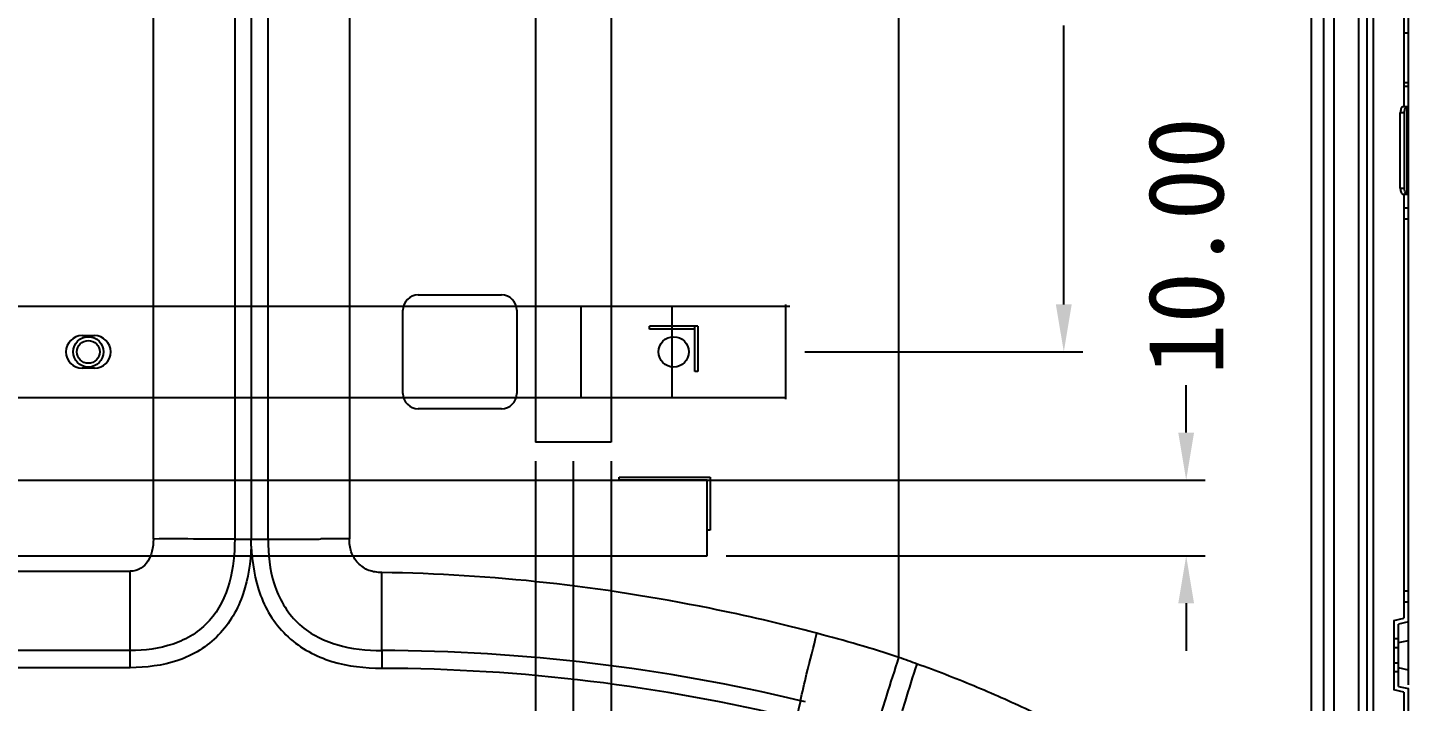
# Model space of a CAD drawing. Header units: millimetres. Extents: x 7835 to 8931, y -815 to 22.
# Drawn here: x 8749.3 to 8931.4, y -573.8 to -485 of the extents above; entities that cross this region are included whole.
import ezdxf

# ---------------------------------------------------------------- set-up
doc = ezdxf.new("R2010")
doc.units = ezdxf.units.MM
doc.header["$LTSCALE"] = 46.255
doc.header["$PDMODE"] = 3
doc.header["$PDSIZE"] = 0.3125
doc.layers.get('0').update_dxf_attribs({"linetype": 'CONTINUOUS'})
doc.layers.get('Defpoints').update_dxf_attribs({"linetype": 'CONTINUOUS'})
doc.styles.get("Standard").update_dxf_attribs({"font": 'simfang.ttf'})
doc.dimstyles.new('001', dxfattribs={"dimscale": 2.5, "dimtxt": 4, "dimasz": 2.5, "dimexe": 1, "dimexo": 1, "dimgap": 0.5, "dimtad": 0, "dimzin": 0, "dimdsep": 46, "dimtxsty": 'Standard', "dimcen": 0, "dimclrd": 2, "dimclre": 2, "dimclrt": 5, "dimadec": 0, "dimazin": 0, "dimtp": 0.01, "dimtm": 0.01, "dimtfac": 1, "dimtofl": 0, "dimtmove": 0, "dimatfit": 3, "dimldrblk": 'CLOSED', "dimfxl": 1, "dimtolj": 1, "dimtzin": 0, "dimarcsym": 0})

# ---------------------------------------------------------------- blocks, each defined once
blk = doc.blocks.new('00')
at = {"color": 1}
for p, q in [((7940.31, -125.82), (7940.31, -539.62)), ((7950.31, -125.82), (7950.31, -539.62)), ((7940.31, -539.62), (7950.31, -539.62))]:
    blk.add_line(p, q, dxfattribs=at)
blk = doc.blocks.new('A$C61f20c2e')
at = {"color": 3, "linetype": 'Continuous'}
for p, q in [((883.5, 15), (894.5, 15)), ((932.5, 13.5), (473.5, 13.5)), ((881.5, 2), (881.5, 13)), ((896.5, 13), (896.5, 2)), ((905, 1.5), (905, 13.5)), ((917, 1.5), (917, 13.5)), ((932, 1.25), (932, 13.75)), ((839.2, 9.65), (840.8, 9.65)), ((840.8, 5.35), (839.2, 5.35)), ((473.5, 1.5), (932, 1.5)), ((894.5, 0), (883.5, 0))]:
    blk.add_line(p, q, dxfattribs=at)
for centre, radius, start, end in [((883.5, 13), 2, 90, 180), ((894.5, 13), 2, 0, 90), ((839.2, 7.5), 2.15, 90, 270), ((840.8, 7.5), 2.15, 270, 90), ((883.5, 2), 2, 180, 270), ((894.5, 2), 2, 270, 0)]:
    blk.add_arc(centre, radius, start, end, dxfattribs=at)
blk = doc.blocks.new('001')
at = {"color": 1, "linetype": 'Continuous'}
for p, q in [((7927.68, -110.82), (8838.88, -110.82)), ((8838.88, -120.82), (8838.88, -110.82)), ((7927.68, -120.82), (8838.88, -120.82))]:
    blk.add_line(p, q, dxfattribs=at)
blk = doc.blocks.new('*D429')
at = {"color": 2, "lineweight": -2, "transparency": 16777216}
for p, q in [((8821.24, -542.12), (8821.24, -680.92)), ((8931.38, -646.22), (8931.38, -680.92)), ((8827.49, -678.42), (8854.2, -678.42)), ((8925.13, -678.42), (8898.41, -678.42))]:
    blk.add_line(p, q, dxfattribs=at)
at = {"color": 2, "transparency": 16777216}
for points in [[(8827.49, -677.38), (8827.49, -679.46), (8821.24, -678.42)], [(8925.13, -677.38), (8925.13, -679.46), (8931.38, -678.42)]]:
    blk.add_solid(points, dxfattribs=at)
at = {"layer": 'Defpoints', "color": 0, "transparency": 16777216}
for p in [(8821.24, -539.62), (8931.38, -643.72), (8821.24, -678.42)]:
    blk.add_point(p, dxfattribs=at)
at = {"color": 5, "transparency": 16777216, "insert": (8876.31, -678.42), "char_height": 10, "attachment_point": 5}
blk.add_mtext('\\A1;110.14', dxfattribs=at)
blk = doc.blocks.new('_CLOSED')
at = {"color": 0, "linetype": 'ByBlock'}
for p, q in [((0, 0), (-1, 0.167)), ((-1, 0.167), (-1, -0.167)), ((-1, -0.167), (0, 0)), ((-1, 0), (0, 0))]:
    blk.add_line(p, q, dxfattribs=at)
blk = doc.blocks.new('*D430')
at = {"color": 2, "lineweight": -2, "transparency": 16777216}
for p, q in [((8622.28, -542.12), (8622.28, -680.92)), ((8821.24, -542.12), (8821.24, -680.92)), ((8628.53, -678.42), (8699.76, -678.42)), ((8814.99, -678.42), (8743.75, -678.42))]:
    blk.add_line(p, q, dxfattribs=at)
at = {"color": 2, "transparency": 16777216}
for points in [[(8628.53, -677.38), (8628.53, -679.46), (8622.28, -678.42)], [(8814.99, -677.38), (8814.99, -679.46), (8821.24, -678.42)]]:
    blk.add_solid(points, dxfattribs=at)
at = {"layer": 'Defpoints', "color": 0, "transparency": 16777216}
for p in [(8622.28, -539.62), (8821.24, -539.62), (8622.28, -678.42)]:
    blk.add_point(p, dxfattribs=at)
at = {"color": 5, "transparency": 16777216, "insert": (8721.76, -678.42), "char_height": 10, "attachment_point": 5}
blk.add_mtext('\\A1;198.96', dxfattribs=at)
blk = doc.blocks.new('*D434')
at = {"color": 2, "lineweight": -2, "transparency": 16777216}
for p, q in [((8902.07, -538.37), (8902.07, -532.12)), ((8828.96, -544.62), (8904.57, -544.62)), ((8841.38, -554.62), (8904.57, -554.62)), ((8902.07, -560.87), (8902.07, -567.12))]:
    blk.add_line(p, q, dxfattribs=at)
at = {"color": 2, "transparency": 16777216}
for points in [[(8901.03, -538.37), (8903.11, -538.37), (8902.07, -544.62)], [(8901.03, -560.87), (8903.11, -560.87), (8902.07, -554.62)]]:
    blk.add_solid(points, dxfattribs=at)
at = {"layer": 'Defpoints', "color": 0, "transparency": 16777216}
for p in [(8826.46, -544.62), (8902.07, -544.62), (8838.88, -554.62)]:
    blk.add_point(p, dxfattribs=at)
at = {"color": 5, "transparency": 16777216, "insert": (8902.07, -513.78), "char_height": 10, "attachment_point": 5, "rotation": 90}
blk.add_mtext('\\A1;10.00', dxfattribs=at)
blk = doc.blocks.new('*D437')
at = {"color": 2, "lineweight": -2, "transparency": 16777216}
for p, q in [((8851.78, -397.72), (8888.43, -397.72)), ((8885.93, -403.97), (8885.93, -440.73)), ((8885.93, -521.47), (8885.93, -484.71)), ((8851.78, -527.72), (8888.43, -527.72))]:
    blk.add_line(p, q, dxfattribs=at)
at = {"color": 2, "transparency": 16777216}
for points in [[(8884.88, -403.97), (8886.97, -403.97), (8885.93, -397.72)], [(8884.88, -521.47), (8886.97, -521.47), (8885.93, -527.72)]]:
    blk.add_solid(points, dxfattribs=at)
at = {"layer": 'Defpoints', "color": 0, "transparency": 16777216}
for p in [(8849.28, -397.72), (8849.28, -527.72), (8885.93, -527.72)]:
    blk.add_point(p, dxfattribs=at)
at = {"color": 5, "transparency": 16777216, "insert": (8885.93, -462.72), "char_height": 10, "attachment_point": 5, "rotation": 90}
blk.add_mtext('\\A1;130.00', dxfattribs=at)
blk = doc.blocks.new('*D438')
at = {"color": 2, "lineweight": -2, "transparency": 16777216}
for p, q in [((8816.24, -542.12), (8816.24, -582.53)), ((8826.24, -542.12), (8826.24, -582.53)), ((8809.99, -580.03), (8803.74, -580.03)), ((8832.49, -580.03), (8838.74, -580.03))]:
    blk.add_line(p, q, dxfattribs=at)
at = {"color": 2, "transparency": 16777216}
for points in [[(8809.99, -578.99), (8809.99, -581.08), (8816.24, -580.03)], [(8832.49, -578.99), (8832.49, -581.08), (8826.24, -580.03)]]:
    blk.add_solid(points, dxfattribs=at)
at = {"layer": 'Defpoints', "color": 0, "transparency": 16777216}
for p in [(8816.24, -539.62), (8826.24, -539.62), (8826.24, -580.03)]:
    blk.add_point(p, dxfattribs=at)
at = {"color": 5, "transparency": 16777216, "insert": (8857.07, -580.03), "char_height": 10, "attachment_point": 5}
blk.add_mtext('\\A1;10.00', dxfattribs=at)

msp = doc.modelspace()

# ---------------------------------------------------------------- linework, layer by layer
at = {"color": 7, "linetype": 'Continuous'}
for p, q in [((8924.842, -599.567), (8924.842, -28.178)), ((8925.915, -28.178), (8925.915, -599.567)), ((8926.754, -601.263), (8926.754, -27.339)), ((8920.22, -596.584), (8920.22, -33.97)), ((8921.536, -33.97), (8921.536, -596.584)), ((8918.532, -86.704), (8918.532, -598.537)), ((8765.851, -552.396), (8765.851, -183.42)), ((8776.577, -183.42), (8776.578, -552.396)), ((8778.754, -183.42), (8778.754, -552.396)), ((8780.984, -552.396), (8780.987, -183.42)), ((8791.699, -183.42), (8791.699, -552.375)), ((8864.191, -568.005), (8864.191, -355.855)), ((8930.775, -462.197), (8930.775, -495.42)), ((8931.375, -571.597), (8931.375, -461.72)), ((8931.375, -485.72), (8930.775, -485.72)), ((8930.775, -492.22), (8931.375, -492.22)), ((8931.375, -492.72), (8930.775, -492.72)), ((8930.862, -496.22), (8930.31, -496.22)), ((8930.31, -506.12), (8930.31, -496.22)), ((8931.375, -495.42), (8930.648, -495.42)), ((8930.862, -506.12), (8930.862, -496.22)), ((8931.23, -506.939), (8931.23, -495.4)), ((8930.31, -506.12), (8930.862, -506.12)), ((8930.648, -506.92), (8931.353, -506.92)), ((8930.775, -506.92), (8930.775, -562.843)), ((8930.775, -508.72), (8931.375, -508.72)), ((8931.375, -510.22), (8930.775, -510.22)), ((8837.675, -524.32), (8831.275, -524.32)), ((8831.275, -524.72), (8831.275, -524.32)), ((8837.275, -530.32), (8837.275, -524.32)), ((8837.675, -524.32), (8837.675, -530.32)), ((8837.275, -524.72), (8831.275, -524.72)), ((8837.675, -530.32), (8837.275, -530.32)), ((8827.275, -544.22), (8839.275, -544.22)), ((8827.275, -544.62), (8827.275, -544.22)), ((8839.275, -544.22), (8839.275, -544.62)), ((8839.275, -544.22), (8839.275, -551.22)), ((8838.875, -544.62), (8827.275, -544.62)), ((8838.875, -551.22), (8838.875, -544.62)), ((8839.275, -551.22), (8838.875, -551.22)), ((8776.578, -552.396), (8780.984, -552.396)), ((8608.029, -556.637), (8762.786, -556.637)), ((8762.786, -569.38), (8762.786, -556.637)), ((8930.775, -559.22), (8931.375, -559.22)), ((8931.375, -560.72), (8930.775, -560.72)), ((8929.475, -563.143), (8930.775, -562.843)), ((8929.475, -563.143), (8929.475, -572.297)), ((8931.375, -563.32), (8930.075, -563.62)), ((8930.075, -571.82), (8930.075, -563.62)), ((8929.475, -565.52), (8930.075, -565.52)), ((8930.075, -566.056), (8931.375, -565.756)), ((8762.786, -567.084), (8597.029, -567.084)), ((8795.974, -567.091), (8795.967, -569.441)), ((8930.075, -566.72), (8929.475, -566.72)), ((8762.794, -569.38), (8597.029, -569.379)), ((8929.475, -568.72), (8930.075, -568.72)), ((8930.075, -569.92), (8929.475, -569.92)), ((8931.375, -569.684), (8930.075, -569.384)), ((8930.775, -572.597), (8929.475, -572.297)), ((8930.075, -571.82), (8931.375, -572.12)), ((8930.775, -572.597), (8930.775, -597.92)), ((8931.375, -622.048), (8931.375, -572.12)), ((8851.22, -573.72), (8850.648, -576.082)), ((8851.857, -573.875), (8851.221, -573.718))]:
    msp.add_line(p, q, dxfattribs=at)
for radius in [2, 1.5]:
    msp.add_circle((8757.275, -527.72), radius, dxfattribs=at)
at = {"color": 7, "true_color": 0xffffff}
msp.add_circle((8834.475, -527.72), 2, dxfattribs=at)
at = {"color": 7, "linetype": 'Continuous'}
for centre, radius, start, end in [((8795.337, -805.909), 238.819, 76.46741, 89.84721), ((8815.142, -705.933), 146.39, 69.42623, 70.42366), ((8795.142, -804.616), 235.176, 76.34836, 89.79894)]:
    msp.add_arc(centre, radius, start, end, dxfattribs=at)
for points in [[(8930.361, -495.798), (8930.325, -495.935), (8930.31, -496.078), (8930.31, -496.22)], [(8931.022, -495.54), (8931.069, -495.471), (8931.147, -495.4), (8931.23, -495.4)], [(8930.908, -506.521), (8930.876, -506.39), (8930.862, -506.255), (8930.862, -506.12)], [(8930.479, -506.812), (8930.518, -506.866), (8930.581, -506.92), (8930.648, -506.92)], [(8778.746, -553.313), (8778.775, -553.009), (8778.783, -552.701), (8778.758, -552.396)], [(8786.964, -552.402), (8787.288, -552.381), (8787.628, -552.452), (8787.936, -552.349)], [(8864.191, -568.005), (8860.624, -566.823), (8857.011, -565.777), (8853.377, -564.822)]]:
    msp.add_open_spline(points, degree=3, dxfattribs=at)
for points, knots in [([(8930.648, -495.42), (8930.619, -495.42), (8930.455, -495.481), (8930.395, -495.667), (8930.361, -495.798)], [0, 0, 0, 0, 0.1787309, 1, 1, 1, 1]), ([(8930.862, -496.22), (8930.862, -496.153), (8930.876, -495.92), (8930.929, -495.679), (8931.022, -495.54)], [0, 0, 0, 0, 0.2855838, 1, 1, 1, 1]), ([(8930.31, -506.12), (8930.31, -506.189), (8930.325, -506.425), (8930.378, -506.674), (8930.479, -506.812)], [0, 0, 0, 0, 0.2876244, 1, 1, 1, 1]), ([(8931.23, -506.939), (8931.197, -506.939), (8931.014, -506.876), (8930.944, -506.667), (8930.908, -506.521)], [0, 0, 0, 0, 0.1793389, 1, 1, 1, 1]), ([(8765.851, -552.396), (8765.851, -552.946), (8765.758, -553.968), (8765.205, -555.326), (8764.232, -556.376), (8763.279, -556.637), (8762.786, -556.637)], [0, 0, 0, 0, 0.283815, 0.5231869, 0.7454383, 1, 1, 1, 1]), ([(8776.579, -552.397), (8776.584, -554.31), (8776.243, -558.151), (8774.084, -562.627), (8771.12, -565.12), (8767.616, -566.737), (8764.697, -567.091), (8762.786, -567.084)], [0, 0, 0, 0, 0.2502464, 0.4993415, 0.6246549, 0.7499076, 1, 1, 1, 1]), ([(8778.746, -553.313), (8778.664, -555.433), (8778.098, -559.695), (8774.856, -565.42), (8769.205, -568.873), (8764.915, -569.326), (8762.794, -569.38)], [0, 0, 0, 0, 0.2505567, 0.5001762, 0.7495733, 1, 1, 1, 1]), ([(8776.577, -552.397), (8775.019, -552.386), (8771.444, -552.459), (8767.866, -552.304), (8765.851, -552.396)], [0, 0, 0, 0, 0.4358441, 1, 1, 1, 1]), ([(8778.746, -553.313), (8778.899, -555.516), (8779.514, -559.958), (8783.265, -565.735), (8789.311, -568.957), (8793.76, -569.401), (8795.967, -569.44)], [0, 0, 0, 0, 0.2504996, 0.4999686, 0.7495787, 1, 1, 1, 1]), ([(8780.984, -552.396), (8780.983, -554.389), (8781.378, -558.406), (8784.456, -563.84), (8789.983, -566.692), (8793.983, -567.087), (8795.974, -567.091)], [0, 0, 0, 0, 0.2507824, 0.500126, 0.7494311, 1, 1, 1, 1]), ([(8780.984, -552.396), (8781.391, -552.393), (8783.384, -552.39), (8785.377, -552.401), (8786.964, -552.402)], [0, 0, 0, 0, 0.2040831, 1, 1, 1, 1]), ([(8791.699, -552.375), (8791.374, -552.375), (8790.119, -552.371), (8788.864, -552.359), (8787.935, -552.349)], [0, 0, 0, 0, 0.2595825, 1, 1, 1, 1]), ([(8795.975, -556.805), (8795.399, -556.794), (8794.224, -556.659), (8792.75, -555.643), (8791.829, -554.122), (8791.703, -552.951), (8791.699, -552.375)], [0, 0, 0, 0, 0.2504697, 0.5000429, 0.7497474, 1, 1, 1, 1]), ([(8795.974, -567.091), (8795.973, -566.502), (8795.974, -563.074), (8795.966, -559.645), (8795.975, -556.805)], [0, 0, 0, 0, 0.1716629, 1, 1, 1, 1]), ([(8853.377, -564.822), (8848.698, -563.579), (8836.902, -560.847), (8817.753, -557.821), (8803.235, -556.921), (8795.975, -556.805)], [0, 0, 0, 0, 0.2500224, 0.6250197, 1, 1, 1, 1]), ([(8851.22, -573.719), (8851.44, -572.542), (8852.163, -569.575), (8852.906, -566.615), (8853.377, -564.822)], [0, 0, 0, 0, 0.3924204, 1, 1, 1, 1]), ([(8861.602, -576.39), (8861.894, -575.263), (8862.756, -572.466), (8863.642, -569.678), (8864.192, -568.005)], [0, 0, 0, 0, 0.397948, 1, 1, 1, 1]), ([(8864.119, -577.09), (8864.381, -575.971), (8865.186, -573.226), (8866.049, -570.502), (8866.586, -568.88)], [0, 0, 0, 0, 0.4020205, 1, 1, 1, 1]), ([(8918.658, -599.236), (8918.449, -598.639), (8917.662, -597.596), (8915.839, -595.908), (8913.643, -593.732), (8910.787, -591.413), (8907.779, -589.299), (8904.68, -587.302), (8900.475, -584.708), (8895.028, -581.664), (8888.234, -578.278), (8881.259, -574.902), (8874.05, -571.685), (8869.095, -569.78), (8866.586, -568.88)], [0, 0, 0, 0, 0.0311431, 0.0623325, 0.1229767, 0.1830475, 0.2434458, 0.3040161, 0.364627, 0.4868871, 0.6112042, 0.7385842, 0.8686489, 1, 1, 1, 1])]:
    msp.add_open_spline(points, degree=3, knots=knots, dxfattribs=at)

# ---------------------------------------------------------------- block references
at = {"color": 2, "xscale": -1}
msp.add_blockref('00', (16766.551, 0), dxfattribs=at)
at = {"color": 2}
for name, p in [('A$C61f20c2e', (7917.275, -535.22)), ('001', (0, -433.8))]:
    msp.add_blockref(name, p, dxfattribs=at)

# ---------------------------------------------------------------- dimensions: what is measured, and where the dimension line sits
dim = msp.add_linear_dim(base=(8885.927, -527.72), p1=(8849.275, -397.72), p2=(8849.275, -527.72), angle=90, dimstyle='001', override={"dimtmove": 1}, dxfattribs=at)
dim.commit()
dim.dimension.update_dxf_attribs({"geometry": '*D437', "text_midpoint": (8885.927, -462.72)})
dim = msp.add_linear_dim(base=(8902.07, -544.62), p1=(8838.875, -554.62), p2=(8826.461, -544.62), angle=90, dimstyle='001', dxfattribs=at)
dim.commit()
dim.dimension.update_dxf_attribs({"geometry": '*D434', "text_midpoint": (8902.07, -513.784), "dimtype": 160})
dim = msp.add_linear_dim(base=(8622.276, -678.417), p1=(8821.237, -539.62), p2=(8622.276, -539.62), dimstyle='001', override={"dimtmove": 1}, dxfattribs=at)
dim.commit()
dim.dimension.update_dxf_attribs({"geometry": '*D430', "text_midpoint": (8721.757, -678.417)})
for base, p1, p2, picture, middle in [((8826.237, -580.034), (8816.237, -539.62), (8826.237, -539.62), '*D438', (8857.073, -580.034)), ((8821.237, -678.417), (8931.375, -643.72), (8821.237, -539.62), '*D429', (8876.306, -678.417))]:
    dim = msp.add_linear_dim(base=base, p1=p1, p2=p2, dimstyle='001', dxfattribs=at)
    dim.commit()
    dim.dimension.update_dxf_attribs({"geometry": picture, "text_midpoint": middle})

doc.saveas('drawing.dxf')
